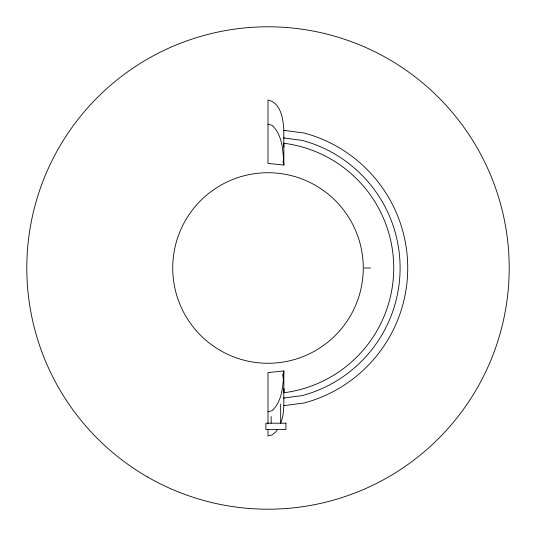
<?xml version="1.0" encoding="UTF-8"?>
<svg xmlns="http://www.w3.org/2000/svg" width="536" height="536" viewBox="0 0 536 536"><rect width="100%" height="100%" fill="white"/><g stroke="black" fill="none" stroke-linecap="round" stroke-linejoin="round"><path stroke-width="0.8" d="M283.879 392.459L283.879 388.68M283.819 388.768L283.792 398.657L283.839 398.013L302.19 395.595A132.097 132.097 0 0 0 302.19 140.405L283.839 137.987L283.792 137.343L283.819 147.233M268 423.969L268 372.574L283.839 370.939C283.041 384.674 282.794 400.64 272.107 410.67L268 411.782M283.839 398.013C283.866 406.516 283.959 415.3 280.63 423.273M277.581 429.329L275.94 431.802L272.107 434.91L268 435.976L268 429.329M283.825 405.652L304.167 402.972A139.735 139.735 0 0 0 304.167 133.029L283.825 130.349C283.269 119.227 280.978 102.785 268 100.024L268 163.426L283.839 165.061L283.879 143.541M364.225 268L370.577 268M268 124.218L272.107 125.33C282.794 135.36 283.041 151.326 283.839 165.061M282.64 161.839L283.698 162.616M282.64 374.162L283.41 379.294M283.825 130.349L283.839 137.987M283.839 370.939L283.879 391.943M280.676 403.97L280.676 423.192M271.149 416.505L271.149 423.192M283.591 143.226A125.746 125.746 0 0 1 283.591 392.774M285.916 423.192L265.903 423.192L265.903 429.544L285.916 429.544L285.916 423.192M220.363 350.51A95.274 95.274 0 0 0 363.274 268A95.274 95.274 0 0 0 220.363 185.49A95.274 95.274 0 0 0 220.363 350.51M147.4 476.886A241.2 241.2 0 0 0 509.2 268A241.2 241.2 0 0 0 147.4 59.114A241.2 241.2 0 0 0 147.4 476.886"/></g></svg>
